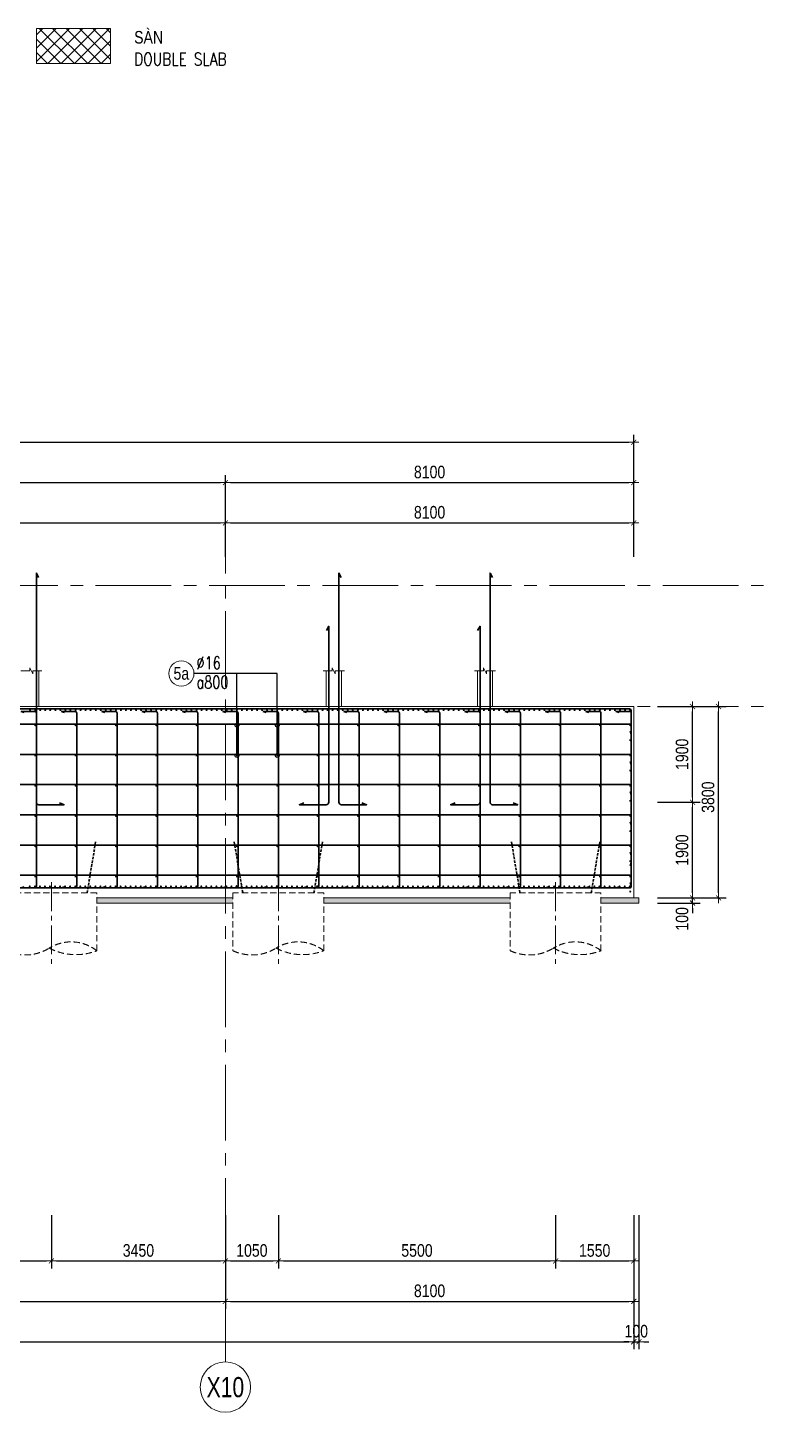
# Model space of a CAD drawing. Header units: millimetres. Extents: x -134772 to 596971, y -129535 to 35703.
# Drawn here: x 135500 to 150330, y -73806 to -46334 of the extents above; entities that cross this region are included whole.
import ezdxf
from ezdxf.enums import TextEntityAlignment as Align

# ---------------------------------------------------------------- set-up
doc = ezdxf.new("R2010")
doc.units = ezdxf.units.MM
doc.header["$MEASUREMENT"] = 0
for name, pattern in [('CENTER2', [28.575, 19.05, -3.175, 3.175, -3.175]), ('HIDDEN', [0.375, 0.25, -0.125]), ('POD_Grid$0$CENTER2', [1.125, 0.75, -0.125, 0.125, -0.125])]:
    doc.linetypes.add(name, pattern=pattern)
doc.layers.get('Defpoints').update_dxf_attribs({"color": 252})
for name, color, linetype, lineweight in [('KC-TRUC', 5, 'CENTER2', 18), ('NDC_S_CONTINUOUS', 3, 'Continuous', 20), ('NDC_S_DIM', 1, 'Continuous', 9), ('NDC_S_ENG TITLE', 3, 'Continuous', 20), ('NDC_S_HATCH MATERIAL', 8, 'Continuous', 13), ('NDC_S_LEADER', 1, 'Continuous', 9), ('NDC_S_REBAR', 4, 'Continuous', 35), ('NDC_S_SLAB', 2, 'Continuous', 18), ('NDC_S_VN TEXT', 7, 'Continuous', 9), ('POD_Grid$0$NDC_S_AXIS', 5, 'POD_Grid$0$CENTER2', 13), ('POD_Grid$0$NDC_S_SYMBOL', 1, 'Continuous', 15), ('POD_Grid$0$NDC_S_TEXT SYMBOL', 7, 'Continuous', 20)]:
    doc.layers.add(name, color=color, linetype=linetype, lineweight=lineweight)
doc.styles.add('ARIAL', font='arial.ttf', dxfattribs={"width": 0.8})
doc.styles.add('NDC_ARIAL', font='arial.ttf', dxfattribs={"width": 0.8})
doc.styles.add('NDC_ROMANS', font='romans.shx', dxfattribs={"width": 0.8})
doc.styles.add('POD_Grid$0$NDC_ANNO', font='', dxfattribs={"width": 0.8})
doc.styles.get('POD_Grid$0$NDC_ANNO').set_extended_font_data('Dotum')
doc.dimstyles.new('NDC_1-100', dxfattribs={"dimscale": 100, "dimtxt": 2.5, "dimasz": 1, "dimexe": 1.5, "dimexo": 0, "dimgap": 0.8, "dimtad": 1, "dimdec": 0, "dimdsep": 46, "dimtxsty": 'NDC_ARIAL', "dimblk": 'DIMMARK', "dimcen": 49999.938995, "dimdle": 1.5, "dimclrd": 1, "dimclre": 1, "dimclrt": 3, "dimadec": 0, "dimazin": 0, "dimtfac": 1, "dimtdec": 0, "dimtix": 1, "dimtmove": 2, "dimatfit": 3, "dimfxl": 1, "dimarcsym": 0})
doc.dimstyles.new('NDC_1-50', dxfattribs={"dimscale": 50, "dimtxt": 2.5, "dimasz": 1, "dimexe": 1.5, "dimexo": 0, "dimgap": 0.8, "dimtad": 1, "dimdec": 0, "dimdsep": 46, "dimtxsty": 'NDC_ARIAL', "dimblk": 'DIMMARK', "dimcen": 49999.938995, "dimdle": 1.5, "dimclrd": 1, "dimclre": 1, "dimclrt": 3, "dimadec": 0, "dimazin": 0, "dimtfac": 1, "dimtdec": 0, "dimtix": 1, "dimtmove": 2, "dimatfit": 3, "dimfxl": 1, "dimarcsym": 0})

# ---------------------------------------------------------------- blocks, each defined once
blk = doc.blocks.new('kata_block_THEP')
at = {"layer": 'NDC_S_REBAR', "color": 0}
for p, q in [((-0.5, 0), (0.5, 0)), ((-0.4, 0.4), (0.4, -0.4)), ((0.4, 0.4), (-0.4, -0.4)), ((0, 0.5), (0, -0.5))]:
    blk.add_line(p, q, dxfattribs=at)
at = {"layer": 'NDC_S_REBAR', "color": 0, "const_width": 0.0833}
blk.add_lwpolyline([(-0.5, 0, 1), (0.5, 0, 1), (-0.5, 0, 1)], format="xyb", dxfattribs=at)
blk = doc.blocks.new('*U752')
at = {"layer": 'NDC_S_REBAR', "xscale": 25, "yscale": 25, "zscale": 25}
blk.add_blockref('kata_block_THEP', (0, 0), dxfattribs=at)
blk = doc.blocks.new('*U753')
at = {"layer": 'NDC_S_CONTINUOUS', "color": 0, "linetype": 'ByBlock', "lineweight": -2, "transparency": 16777216}
for p in [(0, 0), (100, 0), (200, 0), (300, 0), (400, 0), (500, 0), (600, 0), (700, 0), (800, 0), (900, 0), (1000, 0), (1100, 0), (1200, 0), (1300, 0), (1400, 0), (1500, 0), (1600, 0), (1700, 0), (1800, 0), (1900, 0), (2000, 0), (2100, 0), (2200, 0), (2300, 0), (2400, 0), (2500, 0), (2600, 0), (2700, 0), (2800, 0), (2900, 0), (3000, 0), (3100, 0), (3200, 0), (3300, 0), (3400, 0), (3500, 0), (3600, 0), (3700, 0), (3800, 0), (3900, 0), (4000, 0), (4100, 0), (4200, 0), (4300, 0), (4400, 0), (4500, 0), (4600, 0), (4700, 0), (4800, 0), (4900, 0), (5000, 0), (5100, 0), (5200, 0), (5300, 0), (5400, 0), (5500, 0), (5600, 0), (5700, 0), (5800, 0), (5900, 0), (6000, 0), (6100, 0), (6200, 0), (6300, 0), (6400, 0), (6500, 0), (6600, 0), (6700, 0), (6800, 0), (6900, 0), (7000, 0), (7100, 0), (7200, 0), (7300, 0), (7400, 0), (7500, 0), (7600, 0), (7700, 0), (7800, 0), (7900, 0), (8000, 0), (8100, 0), (8200, 0), (8300, 0), (8400, 0), (8500, 0), (8600, 0), (8700, 0), (8800, 0), (8900, 0), (9000, 0), (9100, 0), (9200, 0), (9300, 0), (9400, 0), (9500, 0), (9600, 0), (9700, 0), (9800, 0), (9900, 0), (10000, 0), (10100, 0), (10200, 0), (10300, 0), (10400, 0), (10500, 0), (10600, 0), (10700, 0), (10800, 0), (10900, 0), (11000, 0), (11100, 0), (11200, 0), (11300, 0), (11400, 0), (11500, 0), (11600, 0), (11700, 0), (11800, 0), (11900, 0)]:
    blk.add_blockref('*U752', p, dxfattribs=at)
blk = doc.blocks.new('*U761')
at = {"layer": 'NDC_S_REBAR', "xscale": 25, "yscale": 25, "zscale": 25}
blk.add_blockref('kata_block_THEP', (0, 0), dxfattribs=at)
blk = doc.blocks.new('*U762')
at = {"layer": 'NDC_S_CONTINUOUS', "color": 0, "linetype": 'ByBlock', "lineweight": -2, "transparency": 16777216}
for p in [(0, 0), (100, 0), (200, 0), (300, 0), (400, 0), (500, 0), (600, 0), (700, 0), (800, 0), (900, 0), (1000, 0), (1100, 0), (1200, 0), (1300, 0), (1400, 0), (1500, 0), (1600, 0), (1700, 0), (1800, 0), (1900, 0), (2000, 0), (2100, 0), (2200, 0), (2300, 0), (2400, 0), (2500, 0), (2600, 0), (2700, 0), (2800, 0), (2900, 0), (3000, 0), (3100, 0), (3200, 0), (3300, 0), (3400, 0), (3500, 0), (3600, 0), (3700, 0), (3800, 0), (3900, 0), (4000, 0), (4100, 0), (4200, 0), (4300, 0), (4400, 0), (4500, 0), (4600, 0), (4700, 0), (4800, 0), (4900, 0), (5000, 0), (5100, 0), (5200, 0), (5300, 0), (5400, 0), (5500, 0), (5600, 0), (5700, 0), (5800, 0), (5900, 0), (6000, 0), (6100, 0), (6200, 0), (6300, 0), (6400, 0), (6500, 0), (6600, 0), (6700, 0), (6800, 0), (6900, 0), (7000, 0), (7100, 0), (7200, 0), (7300, 0), (7400, 0), (7500, 0), (7600, 0), (7700, 0), (7800, 0), (7900, 0), (8000, 0), (8100, 0), (8200, 0), (8300, 0), (8400, 0), (8500, 0), (8600, 0), (8700, 0), (8800, 0), (8900, 0), (9000, 0), (9100, 0), (9200, 0), (9300, 0), (9400, 0), (9500, 0), (9600, 0), (9700, 0), (9800, 0), (9900, 0), (10000, 0), (10100, 0), (10200, 0), (10300, 0), (10400, 0), (10500, 0), (10600, 0), (10700, 0), (10800, 0), (10900, 0), (11000, 0), (11100, 0), (11200, 0), (11300, 0), (11400, 0), (11500, 0), (11600, 0), (11700, 0), (11800, 0), (11900, 0)]:
    blk.add_blockref('*U761', p, dxfattribs=at)
blk = doc.blocks.new('*U770')
at = {"layer": 'NDC_S_REBAR', "xscale": -25, "yscale": 25, "zscale": 25, "rotation": 270}
blk.add_blockref('kata_block_THEP', (0, 0), dxfattribs=at)
blk = doc.blocks.new('*U771')
at = {"layer": 'NDC_S_DIM', "color": 0, "linetype": 'ByBlock', "lineweight": -2, "transparency": 16777216}
for p in [(0, 3300), (0, 3000), (0, 2700), (0, 2400), (0, 2100), (0, 1800), (0, 1500), (0, 1200), (0, 900), (0, 600), (0, 300), (0, 0)]:
    blk.add_blockref('*U770', p, dxfattribs=at)
blk = doc.blocks.new('*U773')
at = {"layer": 'NDC_S_REBAR', "xscale": -25, "yscale": 25, "zscale": 25, "rotation": 270}
blk.add_blockref('kata_block_THEP', (0, 0), dxfattribs=at)
blk = doc.blocks.new('*U758')
at = {"layer": 'NDC_S_DIM', "color": 0, "linetype": 'ByBlock', "lineweight": -2, "transparency": 16777216}
for p in [(0, 3000), (0, 2400), (0, 1800), (0, 1200), (0, 600), (0, 0)]:
    blk.add_blockref('*U773', p, dxfattribs=at)
blk = doc.blocks.new('*U759')
at = {"layer": 'NDC_S_REBAR', "xscale": -25, "yscale": 25, "zscale": 25, "rotation": 270}
blk.add_blockref('kata_block_THEP', (0, 0), dxfattribs=at)
blk = doc.blocks.new('*U760')
at = {"layer": 'NDC_S_DIM', "color": 0, "linetype": 'ByBlock', "lineweight": -2, "transparency": 16777216}
for p in [(0, 3000), (0, 2400), (0, 1800), (0, 1200), (0, 600), (0, 0)]:
    blk.add_blockref('*U759', p, dxfattribs=at)
blk = doc.blocks.new('*U772')
at = {"layer": 'NDC_S_REBAR', "xscale": -25, "yscale": 25, "zscale": 25, "rotation": 270}
blk.add_blockref('kata_block_THEP', (0, 0), dxfattribs=at)
blk = doc.blocks.new('*U763')
at = {"layer": 'NDC_S_DIM', "color": 0, "linetype": 'ByBlock', "lineweight": -2, "transparency": 16777216}
for p in [(0, 3000), (0, 2400), (0, 1800), (0, 1200), (0, 600), (0, 0)]:
    blk.add_blockref('*U772', p, dxfattribs=at)
blk = doc.blocks.new('*U765')
at = {"layer": 'NDC_S_REBAR', "xscale": -25, "yscale": 25, "zscale": 25, "rotation": 270}
blk.add_blockref('kata_block_THEP', (0, 0), dxfattribs=at)
blk = doc.blocks.new('*U764')
at = {"layer": 'NDC_S_DIM', "color": 0, "linetype": 'ByBlock', "lineweight": -2, "transparency": 16777216}
for p in [(0, 3000), (0, 2400), (0, 1800), (0, 1200), (0, 600), (0, 0)]:
    blk.add_blockref('*U765', p, dxfattribs=at)
blk = doc.blocks.new('*U767')
at = {"layer": 'NDC_S_REBAR', "xscale": -25, "yscale": 25, "zscale": 25, "rotation": 270}
blk.add_blockref('kata_block_THEP', (0, 0), dxfattribs=at)
blk = doc.blocks.new('*U766')
at = {"layer": 'NDC_S_DIM', "color": 0, "linetype": 'ByBlock', "lineweight": -2, "transparency": 16777216}
for p in [(0, 3000), (0, 2400), (0, 1800), (0, 1200), (0, 600), (0, 0)]:
    blk.add_blockref('*U767', p, dxfattribs=at)
blk = doc.blocks.new('*U769')
at = {"layer": 'NDC_S_REBAR', "xscale": -25, "yscale": 25, "zscale": 25, "rotation": 270}
blk.add_blockref('kata_block_THEP', (0, 0), dxfattribs=at)
blk = doc.blocks.new('*U768')
at = {"layer": 'NDC_S_DIM', "color": 0, "linetype": 'ByBlock', "lineweight": -2, "transparency": 16777216}
for p in [(0, 3000), (0, 2400), (0, 1800), (0, 1200), (0, 600), (0, 0)]:
    blk.add_blockref('*U769', p, dxfattribs=at)
blk = doc.blocks.new('*U755')
at = {"layer": 'NDC_S_REBAR', "xscale": -25, "yscale": 25, "zscale": 25, "rotation": 270}
blk.add_blockref('kata_block_THEP', (0, 0), dxfattribs=at)
blk = doc.blocks.new('*U754')
at = {"layer": 'NDC_S_DIM', "color": 0, "linetype": 'ByBlock', "lineweight": -2, "transparency": 16777216}
for p in [(0, 3000), (0, 2400), (0, 1800), (0, 1200), (0, 600), (0, 0)]:
    blk.add_blockref('*U755', p, dxfattribs=at)
blk = doc.blocks.new('*U757')
at = {"layer": 'NDC_S_REBAR', "xscale": -25, "yscale": 25, "zscale": 25, "rotation": 270}
blk.add_blockref('kata_block_THEP', (0, 0), dxfattribs=at)
blk = doc.blocks.new('*U756')
at = {"layer": 'NDC_S_DIM', "color": 0, "linetype": 'ByBlock', "lineweight": -2, "transparency": 16777216}
for p in [(0, 3000), (0, 2400), (0, 1800), (0, 1200), (0, 600), (0, 0)]:
    blk.add_blockref('*U757', p, dxfattribs=at)
blk = doc.blocks.new('*U776')
at = {"layer": 'NDC_S_REBAR', "xscale": -25, "yscale": 25, "zscale": 25, "rotation": 270}
blk.add_blockref('kata_block_THEP', (0, 0), dxfattribs=at)
blk = doc.blocks.new('*U777')
at = {"layer": 'NDC_S_DIM', "color": 0, "linetype": 'ByBlock', "lineweight": -2, "transparency": 16777216}
for p in [(0, 3000), (0, 2400), (0, 1800), (0, 1200), (0, 600), (0, 0)]:
    blk.add_blockref('*U776', p, dxfattribs=at)
blk = doc.blocks.new('*U774')
at = {"layer": 'NDC_S_DIM', "xscale": -1}
blk.add_blockref('*U777', (0, -1500), dxfattribs=at)
blk = doc.blocks.new('*U775')
at = {"layer": 'NDC_S_DIM', "color": 0, "linetype": 'ByBlock', "lineweight": -2, "transparency": 16777216}
for p in [(-29600, 0), (-28800, 0), (-28000, 0), (-27200, 0), (-26400, 0), (-25600, 0), (-24800, 0), (-24000, 0), (-23200, 0), (-22400, 0), (-21600, 0), (-20800, 0), (-20000, 0), (-19200, 0), (-18400, 0), (-17600, 0), (-16800, 0), (-16000, 0), (-15200, 0), (-14400, 0), (-13600, 0), (-12800, 0), (-12000, 0), (-11200, 0), (-10400, 0), (-9600, 0), (-8800, 0), (-8000, 0), (-7200, 0), (-6400, 0), (-5600, 0), (-4800, 0), (-4000, 0), (-3200, 0), (-2400, 0), (-1600, 0), (-800, 0), (0, 0)]:
    blk.add_blockref('*U774', p, dxfattribs=at)
blk = doc.blocks.new('DIMMARK')
at = {"layer": 'NDC_S_DIM', "color": 1}
blk.add_line((-1.5, 0), (1, 0), dxfattribs=at)
at = {"layer": 'NDC_S_DIM', "color": 2, "const_width": 0.15}
blk.add_lwpolyline([(-0.5, -0.5), (0.5, 0.5)], dxfattribs=at)
blk = doc.blocks.new('*D786')
at = {"layer": 'Defpoints', "color": 0, "transparency": 16777216}
for p in [(147994, -63601), (147994, -63701), (148688, -63601)]:
    blk.add_point(p, dxfattribs=at)
at = {"layer": 'NDC_S_DIM', "color": 1, "lineweight": -2, "transparency": 16777216}
for p, q in [((148688, -63501), (148688, -63401)), ((147994, -63601), (148838, -63601)), ((147994, -63701), (148838, -63701)), ((148688, -63701), (148688, -63601)), ((148688, -63801), (148688, -63901))]:
    blk.add_line(p, q, dxfattribs=at)
at = {"layer": 'NDC_S_DIM', "color": 1, "lineweight": -2, "transparency": 16777216, "xscale": 100, "yscale": 100, "zscale": 100}
for p, rotation in [((148688, -63601), 270), ((148688, -63701), 90)]:
    blk.add_blockref('DIMMARK', p, dxfattribs=dict(at, rotation=rotation))
at = {"layer": 'NDC_S_DIM', "color": 3, "transparency": 16777216, "insert": (148481, -64016), "char_height": 250, "attachment_point": 5, "rotation": 90, "style": 'NDC_ARIAL'}
blk.add_mtext('100', dxfattribs=at)
blk = doc.blocks.new('*D787')
at = {"layer": 'Defpoints', "color": 0, "transparency": 16777216}
for p in [(147994, -61701), (148688, -61701), (147994, -63601)]:
    blk.add_point(p, dxfattribs=at)
at = {"layer": 'NDC_S_DIM', "color": 1, "lineweight": -2, "transparency": 16777216}
for p, q in [((147994, -61701), (148838, -61701)), ((148688, -63501), (148688, -61801)), ((147994, -63601), (148838, -63601))]:
    blk.add_line(p, q, dxfattribs=at)
at = {"layer": 'NDC_S_DIM', "color": 1, "lineweight": -2, "transparency": 16777216, "xscale": 100, "yscale": 100, "zscale": 100}
for p, rotation in [((148688, -61701), 90), ((148688, -63601), 270)]:
    blk.add_blockref('DIMMARK', p, dxfattribs=dict(at, rotation=rotation))
at = {"layer": 'NDC_S_DIM', "color": 3, "transparency": 16777216, "insert": (148481, -62651), "char_height": 250, "attachment_point": 5, "rotation": 90, "style": 'NDC_ARIAL'}
blk.add_mtext('1900', dxfattribs=at)
blk = doc.blocks.new('*D788')
at = {"layer": 'Defpoints', "color": 0, "transparency": 16777216}
for p in [(147994, -59801), (148688, -59801), (147994, -61701)]:
    blk.add_point(p, dxfattribs=at)
at = {"layer": 'NDC_S_DIM', "color": 1, "lineweight": -2, "transparency": 16777216}
for p, q in [((147994, -59801), (148838, -59801)), ((148688, -61601), (148688, -59901)), ((147994, -61701), (148838, -61701))]:
    blk.add_line(p, q, dxfattribs=at)
at = {"layer": 'NDC_S_DIM', "color": 1, "lineweight": -2, "transparency": 16777216, "xscale": 100, "yscale": 100, "zscale": 100}
for p, rotation in [((148688, -59801), 90), ((148688, -61701), 270)]:
    blk.add_blockref('DIMMARK', p, dxfattribs=dict(at, rotation=rotation))
at = {"layer": 'NDC_S_DIM', "color": 3, "transparency": 16777216, "insert": (148481, -60751), "char_height": 250, "attachment_point": 5, "rotation": 90, "style": 'NDC_ARIAL'}
blk.add_mtext('1900', dxfattribs=at)
blk = doc.blocks.new('*D789')
at = {"layer": 'Defpoints', "color": 0, "transparency": 16777216}
for p in [(147994, -59801), (149204, -59801), (147994, -63601)]:
    blk.add_point(p, dxfattribs=at)
at = {"layer": 'NDC_S_DIM', "color": 1, "lineweight": -2, "transparency": 16777216}
for p, q in [((147994, -59801), (149354, -59801)), ((149204, -63501), (149204, -59901)), ((147994, -63601), (149354, -63601))]:
    blk.add_line(p, q, dxfattribs=at)
at = {"layer": 'NDC_S_DIM', "color": 1, "lineweight": -2, "transparency": 16777216, "xscale": 100, "yscale": 100, "zscale": 100}
for p, rotation in [((149204, -59801), 90), ((149204, -63601), 270)]:
    blk.add_blockref('DIMMARK', p, dxfattribs=dict(at, rotation=rotation))
at = {"layer": 'NDC_S_DIM', "color": 3, "transparency": 16777216, "insert": (148996, -61601), "char_height": 250, "attachment_point": 5, "rotation": 90, "style": 'NDC_ARIAL'}
blk.add_mtext('3800', dxfattribs=at)
blk = doc.blocks.new('*U680')
at = {"layer": 'KC-TRUC', "ltscale": 30}
blk.add_line((0, 311), (0, -1385), dxfattribs=at)
at = {"layer": 'NDC_S_HATCH MATERIAL', "color": 2, "linetype": 'HIDDEN', "ltscale": 500}
blk.add_lwpolyline([(900, -1049), (900, 98), (-900, 98), (-900, -1049)], dxfattribs=at)
for centre, major_axis, start_param, end_param in [((390, -1697), (-583, 583), -1.452433, -0.227584), ((-521, -233), (-636, 636), 1.921341, 2.912184), ((484, 22), (812, 812), 3.446929, 4.297833)]:
    blk.add_ellipse(centre, major_axis=major_axis, ratio=1, start_param=start_param, end_param=end_param, dxfattribs=at)
at = {"layer": 'NDC_S_REBAR', "linetype": 'HIDDEN', "ltscale": 200}
for p, q in [((-876, 1115), (-707, 100)), ((707, 100), (876, 1115))]:
    blk.add_line(p, q, dxfattribs=at)
blk = doc.blocks.new('*U681')
at = {"layer": 'KC-TRUC', "ltscale": 30}
blk.add_line((0, 311), (0, -1385), dxfattribs=at)
at = {"layer": 'NDC_S_HATCH MATERIAL', "color": 2, "linetype": 'HIDDEN', "ltscale": 500}
blk.add_lwpolyline([(900, -1049), (900, 98), (-900, 98), (-900, -1049)], dxfattribs=at)
for centre, major_axis, start_param, end_param in [((390, -1697), (-583, 583), -1.452433, -0.227584), ((-521, -233), (-636, 636), 1.921341, 2.912184), ((484, 22), (812, 812), 3.446929, 4.297833)]:
    blk.add_ellipse(centre, major_axis=major_axis, ratio=1, start_param=start_param, end_param=end_param, dxfattribs=at)
at = {"layer": 'NDC_S_REBAR', "linetype": 'HIDDEN', "ltscale": 200}
for p, q in [((-876, 1115), (-707, 100)), ((707, 100), (876, 1115))]:
    blk.add_line(p, q, dxfattribs=at)
blk = doc.blocks.new('*U682')
at = {"layer": 'KC-TRUC', "ltscale": 30}
blk.add_line((0, 311), (0, -1385), dxfattribs=at)
at = {"layer": 'NDC_S_HATCH MATERIAL', "color": 2, "linetype": 'HIDDEN', "ltscale": 500}
blk.add_lwpolyline([(900, -1049), (900, 98), (-900, 98), (-900, -1049)], dxfattribs=at)
for centre, major_axis, start_param, end_param in [((390, -1697), (-583, 583), -1.452433, -0.227584), ((-521, -233), (-636, 636), 1.921341, 2.912184), ((484, 22), (812, 812), 3.446929, 4.297833)]:
    blk.add_ellipse(centre, major_axis=major_axis, ratio=1, start_param=start_param, end_param=end_param, dxfattribs=at)
at = {"layer": 'NDC_S_REBAR', "linetype": 'HIDDEN', "ltscale": 200}
for p, q in [((-876, 1115), (-707, 100)), ((707, 100), (876, 1115))]:
    blk.add_line(p, q, dxfattribs=at)
blk = doc.blocks.new('*D803')
at = {"layer": 'Defpoints', "color": 0, "transparency": 16777216}
for p in [(131472, -69893), (135972, -69893), (135972, -70803)]:
    blk.add_point(p, dxfattribs=at)
at = {"layer": 'NDC_S_DIM', "color": 1, "lineweight": -2, "transparency": 16777216}
for p, q in [((131472, -69893), (131472, -70953)), ((135972, -69893), (135972, -70953)), ((131572, -70803), (135872, -70803))]:
    blk.add_line(p, q, dxfattribs=at)
at = {"layer": 'NDC_S_DIM', "color": 1, "lineweight": -2, "transparency": 16777216, "xscale": 100, "yscale": 100, "zscale": 100, "rotation": 180}
blk.add_blockref('DIMMARK', (131472, -70803), dxfattribs=at)
at = {"layer": 'NDC_S_DIM', "color": 1, "lineweight": -2, "transparency": 16777216, "xscale": 100, "yscale": 100, "zscale": 100}
blk.add_blockref('DIMMARK', (135972, -70803), dxfattribs=at)
at = {"layer": 'NDC_S_DIM', "color": 3, "transparency": 16777216, "insert": (133722, -70596), "char_height": 250, "attachment_point": 5, "style": 'NDC_ARIAL'}
blk.add_mtext('4500', dxfattribs=at)
blk = doc.blocks.new('*D804')
at = {"layer": 'Defpoints', "color": 0, "transparency": 16777216}
for p in [(139422, -69893), (140472, -69893), (140472, -70803)]:
    blk.add_point(p, dxfattribs=at)
at = {"layer": 'NDC_S_DIM', "color": 1, "lineweight": -2, "transparency": 16777216}
for p, q in [((139422, -69893), (139422, -70953)), ((140472, -69893), (140472, -70953)), ((139522, -70803), (140372, -70803))]:
    blk.add_line(p, q, dxfattribs=at)
at = {"layer": 'NDC_S_DIM', "color": 1, "lineweight": -2, "transparency": 16777216, "xscale": 100, "yscale": 100, "zscale": 100, "rotation": 180}
blk.add_blockref('DIMMARK', (139422, -70803), dxfattribs=at)
at = {"layer": 'NDC_S_DIM', "color": 1, "lineweight": -2, "transparency": 16777216, "xscale": 100, "yscale": 100, "zscale": 100}
blk.add_blockref('DIMMARK', (140472, -70803), dxfattribs=at)
at = {"layer": 'NDC_S_DIM', "color": 3, "transparency": 16777216, "insert": (139947, -70596), "char_height": 250, "attachment_point": 5, "style": 'NDC_ARIAL'}
blk.add_mtext('1050', dxfattribs=at)
blk = doc.blocks.new('*U51')
at = {"layer": 'POD_Grid$0$NDC_S_SYMBOL'}
blk.add_line((0, 5), (0, 9), dxfattribs=at)
blk.add_circle((0, 0), 5, dxfattribs=at)
at = {"layer": 'POD_Grid$0$NDC_S_TEXT SYMBOL', "color": 7, "style": 'POD_Grid$0$NDC_ANNO', "width": 0.8}
blk.add_attdef('GRID', text='', height=4, dxfattribs=at).set_placement((0, 0), align=Align.MIDDLE)
blk = doc.blocks.new('*D816')
at = {"layer": 'Defpoints', "color": 0, "transparency": 16777216}
for p in [(135972, -69893), (139422, -69893), (139422, -70803)]:
    blk.add_point(p, dxfattribs=at)
at = {"layer": 'NDC_S_DIM', "color": 1, "lineweight": -2, "transparency": 16777216}
for p, q in [((135972, -69893), (135972, -70953)), ((139422, -69893), (139422, -70953)), ((136072, -70803), (139322, -70803))]:
    blk.add_line(p, q, dxfattribs=at)
at = {"layer": 'NDC_S_DIM', "color": 1, "lineweight": -2, "transparency": 16777216, "xscale": 100, "yscale": 100, "zscale": 100, "rotation": 180}
blk.add_blockref('DIMMARK', (135972, -70803), dxfattribs=at)
at = {"layer": 'NDC_S_DIM', "color": 1, "lineweight": -2, "transparency": 16777216, "xscale": 100, "yscale": 100, "zscale": 100}
blk.add_blockref('DIMMARK', (139422, -70803), dxfattribs=at)
at = {"layer": 'NDC_S_DIM', "color": 3, "transparency": 16777216, "insert": (137697, -70596), "char_height": 250, "attachment_point": 5, "style": 'NDC_ARIAL'}
blk.add_mtext('3450', dxfattribs=at)
blk = doc.blocks.new('*D817')
at = {"layer": 'Defpoints', "color": 0, "transparency": 16777216}
for p in [(140472, -69893), (145972, -69893), (145972, -70803)]:
    blk.add_point(p, dxfattribs=at)
at = {"layer": 'NDC_S_DIM', "color": 1, "lineweight": -2, "transparency": 16777216}
for p, q in [((140472, -69893), (140472, -70953)), ((145972, -69893), (145972, -70953)), ((140572, -70803), (145872, -70803))]:
    blk.add_line(p, q, dxfattribs=at)
at = {"layer": 'NDC_S_DIM', "color": 1, "lineweight": -2, "transparency": 16777216, "xscale": 100, "yscale": 100, "zscale": 100, "rotation": 180}
blk.add_blockref('DIMMARK', (140472, -70803), dxfattribs=at)
at = {"layer": 'NDC_S_DIM', "color": 1, "lineweight": -2, "transparency": 16777216, "xscale": 100, "yscale": 100, "zscale": 100}
blk.add_blockref('DIMMARK', (145972, -70803), dxfattribs=at)
at = {"layer": 'NDC_S_DIM', "color": 3, "transparency": 16777216, "insert": (143222, -70596), "char_height": 250, "attachment_point": 5, "style": 'NDC_ARIAL'}
blk.add_mtext('5500', dxfattribs=at)
blk = doc.blocks.new('*D822')
at = {"layer": 'Defpoints', "color": 0, "transparency": 16777216}
for p in [(139422, -56158), (130422, -56831), (139422, -56831)]:
    blk.add_point(p, dxfattribs=at)
at = {"layer": 'NDC_S_DIM', "color": 1, "lineweight": -2, "transparency": 16777216}
for p, q in [((130422, -56831), (130422, -56008)), ((139422, -56831), (139422, -56008)), ((130522, -56158), (139322, -56158))]:
    blk.add_line(p, q, dxfattribs=at)
at = {"layer": 'NDC_S_DIM', "color": 1, "lineweight": -2, "transparency": 16777216, "xscale": 100, "yscale": 100, "zscale": 100, "rotation": 180}
blk.add_blockref('DIMMARK', (130422, -56158), dxfattribs=at)
at = {"layer": 'NDC_S_DIM', "color": 1, "lineweight": -2, "transparency": 16777216, "xscale": 100, "yscale": 100, "zscale": 100}
blk.add_blockref('DIMMARK', (139422, -56158), dxfattribs=at)
at = {"layer": 'NDC_S_DIM', "color": 3, "transparency": 16777216, "insert": (134922, -55950), "char_height": 250, "attachment_point": 5, "style": 'NDC_ARIAL'}
blk.add_mtext('9000', dxfattribs=at)
blk = doc.blocks.new('*D823')
at = {"layer": 'Defpoints', "color": 0, "transparency": 16777216}
for p in [(147522, -56158), (139422, -56831), (147522, -56831)]:
    blk.add_point(p, dxfattribs=at)
at = {"layer": 'NDC_S_DIM', "color": 1, "lineweight": -2, "transparency": 16777216}
for p, q in [((139422, -56831), (139422, -56008)), ((147522, -56831), (147522, -56008)), ((139522, -56158), (147422, -56158))]:
    blk.add_line(p, q, dxfattribs=at)
at = {"layer": 'NDC_S_DIM', "color": 1, "lineweight": -2, "transparency": 16777216, "xscale": 100, "yscale": 100, "zscale": 100, "rotation": 180}
blk.add_blockref('DIMMARK', (139422, -56158), dxfattribs=at)
at = {"layer": 'NDC_S_DIM', "color": 1, "lineweight": -2, "transparency": 16777216, "xscale": 100, "yscale": 100, "zscale": 100}
blk.add_blockref('DIMMARK', (147522, -56158), dxfattribs=at)
at = {"layer": 'NDC_S_DIM', "color": 3, "transparency": 16777216, "insert": (143472, -55950), "char_height": 250, "attachment_point": 5, "style": 'NDC_ARIAL'}
blk.add_mtext('8100', dxfattribs=at)
blk = doc.blocks.new('*D829')
at = {"layer": 'Defpoints', "color": 0, "transparency": 16777216}
for p in [(139422, -55359), (130422, -56831), (139422, -56831)]:
    blk.add_point(p, dxfattribs=at)
at = {"layer": 'NDC_S_DIM', "color": 1, "lineweight": -2, "transparency": 16777216}
for p, q in [((130422, -56831), (130422, -55209)), ((139422, -56831), (139422, -55209)), ((130522, -55359), (139322, -55359))]:
    blk.add_line(p, q, dxfattribs=at)
at = {"layer": 'NDC_S_DIM', "color": 1, "lineweight": -2, "transparency": 16777216, "xscale": 100, "yscale": 100, "zscale": 100, "rotation": 180}
blk.add_blockref('DIMMARK', (130422, -55359), dxfattribs=at)
at = {"layer": 'NDC_S_DIM', "color": 1, "lineweight": -2, "transparency": 16777216, "xscale": 100, "yscale": 100, "zscale": 100}
blk.add_blockref('DIMMARK', (139422, -55359), dxfattribs=at)
at = {"layer": 'NDC_S_DIM', "color": 3, "transparency": 16777216, "insert": (134922, -55151), "char_height": 250, "attachment_point": 5, "style": 'NDC_ARIAL'}
blk.add_mtext('9000', dxfattribs=at)
blk = doc.blocks.new('*D830')
at = {"layer": 'Defpoints', "color": 0, "transparency": 16777216}
for p in [(147522, -55359), (139422, -56831), (147522, -56831)]:
    blk.add_point(p, dxfattribs=at)
at = {"layer": 'NDC_S_DIM', "color": 1, "lineweight": -2, "transparency": 16777216}
for p, q in [((139422, -56831), (139422, -55209)), ((147522, -56831), (147522, -55209)), ((139522, -55359), (147422, -55359))]:
    blk.add_line(p, q, dxfattribs=at)
at = {"layer": 'NDC_S_DIM', "color": 1, "lineweight": -2, "transparency": 16777216, "xscale": 100, "yscale": 100, "zscale": 100, "rotation": 180}
blk.add_blockref('DIMMARK', (139422, -55359), dxfattribs=at)
at = {"layer": 'NDC_S_DIM', "color": 1, "lineweight": -2, "transparency": 16777216, "xscale": 100, "yscale": 100, "zscale": 100}
blk.add_blockref('DIMMARK', (147522, -55359), dxfattribs=at)
at = {"layer": 'NDC_S_DIM', "color": 3, "transparency": 16777216, "insert": (143472, -55151), "char_height": 250, "attachment_point": 5, "style": 'NDC_ARIAL'}
blk.add_mtext('8100', dxfattribs=at)
blk = doc.blocks.new('*D831')
at = {"layer": 'Defpoints', "color": 0, "transparency": 16777216}
for p in [(147522, -54560), (86722, -56831), (147522, -56831)]:
    blk.add_point(p, dxfattribs=at)
at = {"layer": 'NDC_S_DIM', "color": 1, "lineweight": -2, "transparency": 16777216}
for p, q in [((86722, -56831), (86722, -54410)), ((86822, -54560), (147422, -54560)), ((147522, -56831), (147522, -54410))]:
    blk.add_line(p, q, dxfattribs=at)
at = {"layer": 'NDC_S_DIM', "color": 1, "lineweight": -2, "transparency": 16777216, "xscale": 100, "yscale": 100, "zscale": 100, "rotation": 180}
blk.add_blockref('DIMMARK', (86722, -54560), dxfattribs=at)
at = {"layer": 'NDC_S_DIM', "color": 1, "lineweight": -2, "transparency": 16777216, "xscale": 100, "yscale": 100, "zscale": 100}
blk.add_blockref('DIMMARK', (147522, -54560), dxfattribs=at)
at = {"layer": 'NDC_S_DIM', "color": 3, "transparency": 16777216, "insert": (117122, -54352), "char_height": 250, "attachment_point": 5, "style": 'NDC_ARIAL'}
blk.add_mtext('60800', dxfattribs=at)
blk = doc.blocks.new('*D832')
at = {"layer": 'Defpoints', "color": 0, "transparency": 16777216}
for p in [(147522, -69893), (147622, -69893), (147622, -72406)]:
    blk.add_point(p, dxfattribs=at)
at = {"layer": 'NDC_S_DIM', "color": 1, "lineweight": -2, "transparency": 16777216}
for p, q in [((147522, -69893), (147522, -72556)), ((147622, -69893), (147622, -72556)), ((147422, -72406), (147322, -72406)), ((147522, -72406), (147622, -72406)), ((147722, -72406), (147822, -72406))]:
    blk.add_line(p, q, dxfattribs=at)
at = {"layer": 'NDC_S_DIM', "color": 1, "lineweight": -2, "transparency": 16777216, "xscale": 100, "yscale": 100, "zscale": 100}
blk.add_blockref('DIMMARK', (147522, -72406), dxfattribs=at)
at = {"layer": 'NDC_S_DIM', "color": 1, "lineweight": -2, "transparency": 16777216, "xscale": 100, "yscale": 100, "zscale": 100, "rotation": 180}
blk.add_blockref('DIMMARK', (147622, -72406), dxfattribs=at)
at = {"layer": 'NDC_S_DIM', "color": 3, "transparency": 16777216, "insert": (147572, -72198), "char_height": 250, "attachment_point": 5, "style": 'NDC_ARIAL'}
blk.add_mtext('100', dxfattribs=at)
blk = doc.blocks.new('*D834')
at = {"layer": 'Defpoints', "color": 0, "transparency": 16777216}
for p in [(86922, -69893), (147522, -69893), (147522, -72406)]:
    blk.add_point(p, dxfattribs=at)
at = {"layer": 'NDC_S_DIM', "color": 1, "lineweight": -2, "transparency": 16777216}
for p, q in [((86922, -69893), (86922, -72556)), ((147522, -69893), (147522, -72556)), ((87022, -72406), (147422, -72406))]:
    blk.add_line(p, q, dxfattribs=at)
at = {"layer": 'NDC_S_DIM', "color": 1, "lineweight": -2, "transparency": 16777216, "xscale": 100, "yscale": 100, "zscale": 100, "rotation": 180}
blk.add_blockref('DIMMARK', (86922, -72406), dxfattribs=at)
at = {"layer": 'NDC_S_DIM', "color": 1, "lineweight": -2, "transparency": 16777216, "xscale": 100, "yscale": 100, "zscale": 100}
blk.add_blockref('DIMMARK', (147522, -72406), dxfattribs=at)
at = {"layer": 'NDC_S_DIM', "color": 3, "transparency": 16777216, "insert": (117222, -72198), "char_height": 250, "attachment_point": 5, "style": 'NDC_ARIAL'}
blk.add_mtext('60600', dxfattribs=at)
blk = doc.blocks.new('*D839')
at = {"layer": 'Defpoints', "color": 0, "transparency": 16777216}
for p in [(130422, -69893), (139422, -69893), (139422, -71605)]:
    blk.add_point(p, dxfattribs=at)
at = {"layer": 'NDC_S_DIM', "color": 1, "lineweight": -2, "transparency": 16777216}
for p, q in [((130422, -69893), (130422, -71755)), ((139422, -69893), (139422, -71755)), ((130522, -71605), (139322, -71605))]:
    blk.add_line(p, q, dxfattribs=at)
at = {"layer": 'NDC_S_DIM', "color": 1, "lineweight": -2, "transparency": 16777216, "xscale": 100, "yscale": 100, "zscale": 100, "rotation": 180}
blk.add_blockref('DIMMARK', (130422, -71605), dxfattribs=at)
at = {"layer": 'NDC_S_DIM', "color": 1, "lineweight": -2, "transparency": 16777216, "xscale": 100, "yscale": 100, "zscale": 100}
blk.add_blockref('DIMMARK', (139422, -71605), dxfattribs=at)
at = {"layer": 'NDC_S_DIM', "color": 3, "transparency": 16777216, "insert": (134922, -71397), "char_height": 250, "attachment_point": 5, "style": 'NDC_ARIAL'}
blk.add_mtext('9000', dxfattribs=at)
blk = doc.blocks.new('*D840')
at = {"layer": 'Defpoints', "color": 0, "transparency": 16777216}
for p in [(139422, -69893), (147522, -69893), (147522, -71605)]:
    blk.add_point(p, dxfattribs=at)
at = {"layer": 'NDC_S_DIM', "color": 1, "lineweight": -2, "transparency": 16777216}
for p, q in [((139422, -69893), (139422, -71755)), ((147522, -69893), (147522, -71755)), ((139522, -71605), (147422, -71605))]:
    blk.add_line(p, q, dxfattribs=at)
at = {"layer": 'NDC_S_DIM', "color": 1, "lineweight": -2, "transparency": 16777216, "xscale": 100, "yscale": 100, "zscale": 100, "rotation": 180}
blk.add_blockref('DIMMARK', (139422, -71605), dxfattribs=at)
at = {"layer": 'NDC_S_DIM', "color": 1, "lineweight": -2, "transparency": 16777216, "xscale": 100, "yscale": 100, "zscale": 100}
blk.add_blockref('DIMMARK', (147522, -71605), dxfattribs=at)
at = {"layer": 'NDC_S_DIM', "color": 3, "transparency": 16777216, "insert": (143472, -71397), "char_height": 250, "attachment_point": 5, "style": 'NDC_ARIAL'}
blk.add_mtext('8100', dxfattribs=at)
blk = doc.blocks.new('*D811')
at = {"layer": 'Defpoints', "color": 0, "transparency": 16777216}
for p in [(145972, -69893), (147522, -69893), (147522, -70803)]:
    blk.add_point(p, dxfattribs=at)
at = {"layer": 'NDC_S_DIM', "color": 1, "lineweight": -2, "transparency": 16777216}
for p, q in [((145972, -69893), (145972, -70953)), ((147522, -69893), (147522, -70953)), ((146072, -70803), (147422, -70803))]:
    blk.add_line(p, q, dxfattribs=at)
at = {"layer": 'NDC_S_DIM', "color": 1, "lineweight": -2, "transparency": 16777216, "xscale": 100, "yscale": 100, "zscale": 100, "rotation": 180}
blk.add_blockref('DIMMARK', (145972, -70803), dxfattribs=at)
at = {"layer": 'NDC_S_DIM', "color": 1, "lineweight": -2, "transparency": 16777216, "xscale": 100, "yscale": 100, "zscale": 100}
blk.add_blockref('DIMMARK', (147522, -70803), dxfattribs=at)
at = {"layer": 'NDC_S_DIM', "color": 3, "transparency": 16777216, "insert": (146747, -70596), "char_height": 250, "attachment_point": 5, "style": 'NDC_ARIAL'}
blk.add_mtext('1550', dxfattribs=at)
blk = doc.blocks.new('*U11')
blk.add_circle((-2.5, 0), 2.5)
at = {"layer": 'NDC_S_VN TEXT', "color": 3, "style": 'NDC_ROMANS', "width": 0.75}
for tag, p in [('DK1', (0.5, 0.85)), ('KC1', (0.5, -2.97))]:
    blk.add_attdef(tag, p, '', height=2.5, dxfattribs=at)
at = {"layer": 'NDC_S_VN TEXT', "color": 7, "style": 'ARIAL', "width": 0.8}
blk.add_attdef('SH2', text='', height=2.5, dxfattribs=at).set_placement((-2.5, 0), align=Align.MIDDLE)
blk = doc.blocks.new('*U1394')
at = {"layer": 'NDC_S_REBAR', "ltscale": 0.005}
blk.add_lwpolyline([(-90, -1730), (-150, -1750), (118, -1750, 0.414214), (150, -1718), (150, 1718, 0.414214), (118, 1750), (-150, 1750), (-90, 1730)], format="xyb", dxfattribs=at)
blk = doc.blocks.new('*U1395')
at = {"layer": 'NDC_S_DIM', "color": 0, "linetype": 'ByBlock', "lineweight": -2, "transparency": 16777216}
for p in [(-35200, 0), (-34400, 0), (-33600, 0), (-32800, 0), (-32000, 0), (-31200, 0), (-30400, 0), (-29600, 0), (-28800, 0), (-28000, 0), (-27200, 0), (-26400, 0), (-25600, 0), (-24800, 0), (-24000, 0), (-23200, 0), (-22400, 0), (-21600, 0), (-20800, 0), (-20000, 0), (-19200, 0), (-18400, 0), (-17600, 0), (-16800, 0), (-16000, 0), (-15200, 0), (-14400, 0), (-13600, 0), (-12800, 0), (-12000, 0), (-11200, 0), (-10400, 0), (-9600, 0), (-8800, 0), (-8000, 0), (-7200, 0), (-6400, 0), (-5600, 0), (-4800, 0), (-4000, 0), (-3200, 0), (-2400, 0), (-1600, 0), (-800, 0), (0, 0)]:
    blk.add_blockref('*U1394', p, dxfattribs=at)

msp = doc.modelspace()

# ---------------------------------------------------------------- hatches: boundary and pattern name
at = {"layer": 'NDC_S_HATCH MATERIAL', "linetype": 'HIDDEN'}
h = msp.add_hatch(dxfattribs=at)
h.set_pattern_fill('ANSI37', color=256, scale=1500)
h.set_pattern_definition([(45, (0, -4752.72), (-132.58252, 132.58252), []), (135, (0, -4752.72), (-132.58252, -132.58252), [])])
h.paths.add_polyline_path([(135675.3, -46348.8), (137142.6, -46348.8), (137142.6, -47044.4), (135675.3, -47044.4)])
at = {"layer": 'NDC_S_HATCH MATERIAL'}
h = msp.add_hatch(dxfattribs=at)
h.set_pattern_fill('AR-CONC', color=256, scale=8)
h.set_pattern_definition([(50, (104222.185, -36980.83), (57.380815, -5.02017), [6, -66]), (355, (104222.185, -36980.83), (-11.10011, 60.17537), [4.8, -52.8]), (100.45144, (104226.967, -36981.25), (46.28071, 55.1552), [5.099215, -56.09137]), (46.1842, (104222.185, -36964.83), (85.37931, -13.24154), [9, -99]), (96.63564, (104229.3, -36965.93), (74.77296, 77.92949), [7.64883, -84.1371]), (351.18416, (104222.185, -36964.83), (74.77296, 77.92949), [7.2, -79.2]), (21, (104230.185, -36968.83), (47.752564, -32.20951), [6, -66]), (326, (104230.185, -36968.83), (19.465227, 58.012004), [4.8, -52.8]), (71.45144, (104234.164, -36971.513), (67.21779, 25.80249), [5.099215, -56.09137]), (37.5, (104222.185, -36980.83), (0.9727884, 26.631508), [0, -52.16, 0, -53.6, 0, -53]), (7.5, (104222.185, -36980.83), (21.045563, 31.552937), [0, -30.56, 0, -50.96, 0, -20.2]), (327.5, (104204.345, -36980.83), (42.705795, -1.80439), [0, -20, 0, -62.4, 0, -82.8]), (317.5, (104196.345, -36980.83), (46.654894, 8.008399), [0, -26, 0, -41.44, 0, -58.8])])
h.paths.add_polyline_path([(112572.1, -63701.3), (112572.1, -63601.3), (110221.3, -63601.3), (110221.3, -63701.3)])
h.paths.add_polyline_path([(117072.1, -63701.3), (117072.1, -63601.3), (114372.1, -63601.3), (114372.1, -63701.3)])
h.paths.add_polyline_path([(121572.1, -63701.2), (121572.1, -63601.2), (118872.1, -63601.3), (118872.1, -63701.3)])
h.paths.add_polyline_path([(126072.1, -63701.2), (126072.1, -63601.2), (123372.1, -63601.2), (123372.1, -63701.2)])
h.paths.add_polyline_path([(130572.1, -63701.2), (130572.1, -63601.2), (127872.1, -63601.2), (127872.1, -63701.2)])
h.paths.add_polyline_path([(135072.1, -63701.1), (135072.1, -63601.1), (132372.1, -63601.1), (132372.1, -63701.1)])
h.paths.add_polyline_path([(139572.1, -63701.1), (139572.1, -63601.1), (136872.1, -63601.1), (136872.1, -63701.1)])
h.paths.add_polyline_path([(146872.1, -63601), (146872.1, -63701), (147622.1, -63701), (147622.1, -63601)])
h.paths.add_polyline_path([(145072.1, -63701), (145072.1, -63601), (141372.1, -63601.1), (141372.1, -63701.1)])

# ---------------------------------------------------------------- linework, layer by layer
at = {"layer": 'NDC_S_CONTINUOUS'}
for p, q in [((135722.1, -59801), (135722.1, -59096.4)), ((141422.1, -59801), (141422.1, -59096.4)), ((141722.1, -59801), (141722.1, -59096.4)), ((144422.1, -59801), (144422.1, -59096.4)), ((144722.1, -59801), (144722.1, -59096.4)), ((135722.1, -59801), (141422.1, -59801)), ((141722.1, -59801), (144422.1, -59801)), ((144722.1, -59801), (147522.1, -59801)), ((147522.1, -59801), (147522.1, -63601)), ((136872, -63601), (139572.1, -63601)), ((141372, -63601), (145072.1, -63601)), ((146872, -63601), (147522.1, -63601))]:
    msp.add_line(p, q, dxfattribs=at)
at = {"layer": 'NDC_S_DIM'}
for points in [[(135782.1, -59096.4), (135602.1, -59096.4), (135602.1, -59156.4), (135542.1, -59036.4), (135542.1, -59096.4), (135362.1, -59096.4)], [(141782.1, -59096.4), (141602.1, -59096.4), (141602.1, -59156.4), (141542.1, -59036.4), (141542.1, -59096.4), (141362.1, -59096.4)], [(144782.1, -59096.4), (144602.1, -59096.4), (144602.1, -59156.4), (144542.1, -59036.4), (144542.1, -59096.4), (144362.1, -59096.4)]]:
    msp.add_lwpolyline(points, dxfattribs=at)
at = {"layer": 'NDC_S_HATCH MATERIAL'}
for points in [[(136872.1, -63701), (139572.1, -63701)], [(141372.1, -63701), (145072.1, -63701)], [(146872.1, -63701), (147622.1, -63701), (147622.1, -63601), (147522.1, -63601)]]:
    msp.add_lwpolyline(points, dxfattribs=at)
at = {"layer": 'NDC_S_REBAR', "color": 8, "ltscale": 0.005}
for points in [[(136130.9, -61710.6), (136222.3, -61751), (135722.1, -61751, -0.4142142), (135672.1, -61701), (135672.1, -57153.8), (135717.5, -57242.9)], [(142130.9, -61710.6), (142222.3, -61751), (141722.1, -61751, -0.4142142), (141672.1, -61701), (141672.1, -57153.8), (141717.5, -57242.9)], [(145130.9, -61710.6), (145222.3, -61751), (144722.1, -61751, -0.4142142), (144672.1, -61701), (144672.1, -57153.8), (144717.5, -57242.9)], [(140980.1, -61710.6), (140888.6, -61751), (141422.1, -61751, 0.4142129), (141472.1, -61701), (141472.1, -58209), (141424.3, -58296.8)], [(143980.1, -61710.6), (143888.6, -61751), (144422.1, -61751, 0.4142129), (144472.1, -61701), (144472.1, -58209), (144424.3, -58296.8)]]:
    msp.add_lwpolyline(points, format="xyb", dxfattribs=at)
at = {"layer": 'NDC_S_REBAR', "ltscale": 0.005}
for points in [[(147452.1, -60291), (147472.1, -60351), (147472.1, -59881, 0.4142136), (147442.1, -59851), (107001.3, -59851, 0.4142136), (106971.3, -59881), (106971.3, -60351), (106991.3, -60291)], [(147452.1, -60291), (147472.1, -60351), (147472.1, -59881, 0.4142136), (147442.1, -59851), (107001.3, -59851, 0.4142136), (106971.3, -59881), (106971.3, -60351), (106991.3, -60291)], [(146632.1, -63381), (146572.1, -63401), (146842.1, -63401, 0.4142136), (146872.1, -63371), (146872.1, -59931, 0.4142136), (146842.1, -59901), (146572.1, -59901), (146632.1, -59921)], [(147232.1, -63381), (147172.1, -63401), (147440.1, -63401, 0.4142136), (147472.1, -63369), (147472.1, -59933, 0.4142136), (147440.1, -59901), (147172.1, -59901), (147232.1, -59921)], [(147452.1, -62961), (147472.1, -62901), (147472.1, -63371, -0.4142136), (147442.1, -63401), (108921.3, -63401), (108981.3, -63381)]]:
    msp.add_lwpolyline(points, format="xyb", dxfattribs=at)
at = {"layer": 'NDC_S_REBAR', "ltscale": 0.005, "elevation": 0}
for points in [[(147452.1, -60291.7), (147472.1, -60351.7), (147472.1, -60181.7, 0.4142136), (147442.1, -60151.7), (107001.3, -60151.7, 0.4142136), (106971.3, -60181.7), (106971.3, -60351.7), (106991.3, -60291.7)], [(147452.1, -60891.7), (147472.1, -60951.7), (147472.1, -60781.7, 0.4142136), (147442.1, -60751.7), (107001.3, -60751.7, 0.4142136), (106971.3, -60781.7), (106971.3, -60951.7), (106991.3, -60891.7)], [(147452.1, -61491.7), (147472.1, -61551.7), (147472.1, -61381.7, 0.4142136), (147442.1, -61351.7), (107001.3, -61351.7, 0.4142136), (106971.3, -61381.7), (106971.3, -61551.7), (106991.3, -61491.7)], [(147452.1, -62091.7), (147472.1, -62151.7), (147472.1, -61981.7, 0.4142136), (147442.1, -61951.7), (107001.3, -61951.7, 0.4142136), (106971.3, -61981.7), (106971.3, -62151.7), (106991.3, -62091.7)], [(147452.1, -62691.7), (147472.1, -62751.7), (147472.1, -62581.7, 0.4142136), (147442.1, -62551.7), (107001.3, -62551.7, 0.4142136), (106971.3, -62581.7), (106971.3, -62751.7), (106991.3, -62691.7)], [(147452.1, -63291.7), (147472.1, -63351.7), (147472.1, -63181.7, 0.4142136), (147442.1, -63151.7), (107001.3, -63151.7, 0.4142136), (106971.3, -63181.7), (106971.3, -63351.7), (106991.3, -63291.7)]]:
    msp.add_lwpolyline(points, format="xyb", dxfattribs=at)
at = {"layer": 'NDC_S_SLAB'}
msp.add_lwpolyline([(135675.3, -46348.8), (137142.6, -46348.8), (137142.6, -47044.4), (135675.3, -47044.4)], close=True, dxfattribs=at)
at = {"layer": 'POD_Grid$0$NDC_S_AXIS', "ltscale": 2000}
for p, q in [((85097.7, -57401), (150329.5, -57401)), ((85097.7, -59801), (150329.5, -59801))]:
    msp.add_line(p, q, dxfattribs=at)
msp.add_lwpolyline([(139422.1, -55662.1), (139422.1, -72806)], dxfattribs=at)

# ---------------------------------------------------------------- block references
for name, p in [('*U680', (135972.1, -63599.4)), ('*U681', (140472.1, -63599.4)), ('*U682', (145972.1, -63599.4))]:
    msp.add_blockref(name, p)
at = {"layer": 'NDC_S_CONTINUOUS', "rotation": 180}
msp.add_blockref('*U762', (147449.1, -59872.7, 0), dxfattribs=at)
at = {"layer": 'NDC_S_CONTINUOUS', "xscale": -1}
msp.add_blockref('*U753', (147442.1, -63371), dxfattribs=at)
at = {"layer": 'NDC_S_DIM', "ltscale": 0.005, "xscale": 100, "yscale": 100, "zscale": 100}
msp.add_blockref('*U11', (138798.1, -59147.5), dxfattribs=at).add_auto_attribs({'SH2': '5a', 'DK1': '%%c16', 'KC1': 'a800'})
at = {"layer": 'NDC_S_DIM'}
for name, p in [('*U1395', (145922.1, -61651)), ('*U775', (140451.5, -61673.3))]:
    msp.add_blockref(name, p, dxfattribs=at)
at = {"layer": 'NDC_S_DIM', "xscale": -1}
for name, p in [('*U756', (141251.5, -63173.3)), ('*U754', (142051.5, -63173.3)), ('*U763', (142851.5, -63173.3)), ('*U760', (143651.5, -63173.3)), ('*U758', (144451.5, -63173.3)), ('*U766', (145251.5, -63173.3)), ('*U768', (146051.5, -63173.3)), ('*U764', (146851.5, -63173.3)), ('*U771', (147451.5, -63473.3))]:
    msp.add_blockref(name, p, dxfattribs=at)
at = {"layer": 'POD_Grid$0$NDC_S_AXIS', "xscale": 100, "yscale": 100, "zscale": 100}
msp.add_blockref('*U51', (139422.1, -73306), dxfattribs=at).add_auto_attribs({'GRID': 'X10'})

# ---------------------------------------------------------------- texts
at = {"layer": 'NDC_S_ENG TITLE', "style": 'NDC_ROMANS', "width": 0.8}
msp.add_text('DOUBLE SLAB', height=250, dxfattribs=at).set_placement((137611.5, -46956.8), align=Align.MIDDLE_LEFT)
at = {"layer": 'NDC_S_VN TEXT', "style": 'ARIAL', "width": 0.8}
msp.add_text('SÀN', height=250, dxfattribs=at).set_placement((137611.5, -46523.9), align=Align.MIDDLE_LEFT)

# ---------------------------------------------------------------- dimensions: what is measured, and where the dimension line sits
at = {"layer": 'NDC_S_DIM'}
for base, p1, p2, picture, middle in [((147522.1, -54559.8), (86722.1, -56830.9), (147522.1, -56830.9), '*D831', (117122.1, -54352.1)), ((139422.1, -55358.9), (130422.1, -56830.9), (139422.1, -56830.9), '*D829', (134922.1, -55151.2)), ((147522.1, -55358.9), (139422.1, -56830.9), (147522.1, -56830.9), '*D830', (143472.1, -55151.2)), ((139422.1, -56158), (130422.1, -56830.9), (139422.1, -56830.9), '*D822', (134922.1, -55950.3)), ((147522.1, -56158), (139422.1, -56830.9), (147522.1, -56830.9), '*D823', (143472.1, -55950.3)), ((147522.1, -72406), (86922.1, -69892.6), (147522.1, -69892.6), '*D834', (117222.1, -72198.3)), ((139422.1, -71604.7), (130422.1, -69892.6), (139422.1, -69892.6), '*D839', (134922.1, -71397)), ((135972.1, -70803.4), (131472.1, -69892.6), (135972.1, -69892.6), '*D803', (133722.1, -70595.8)), ((139422.1, -70803.4), (135972.1, -69892.6), (139422.1, -69892.6), '*D816', (137697.1, -70595.7)), ((140472.1, -70803.4), (139422.1, -69892.6), (140472.1, -69892.6), '*D804', (139947.1, -70595.8)), ((147522.1, -71604.7), (139422.1, -69892.6), (147522.1, -69892.6), '*D840', (143472.1, -71397)), ((145972.1, -70803.4), (140472.1, -69892.6), (145972.1, -69892.6), '*D817', (143222.1, -70595.8)), ((147522.1, -70803.4), (145972.1, -69892.6), (147522.1, -69892.6), '*D811', (146747.1, -70595.8)), ((147622.1, -72406), (147522.1, -69892.6), (147622.1, -69892.6), '*D832', (147572.1, -72198.3))]:
    dim = msp.add_linear_dim(base=base, p1=p1, p2=p2, dimstyle='NDC_1-100', dxfattribs=at)
    dim.commit()
    dim.dimension.update_dxf_attribs({"geometry": picture, "text_midpoint": middle})
for base, p1, p2, picture, middle in [((148688.3, -59801), (147993.6, -61701), (147993.6, -59801), '*D788', (148480.7, -60751)), ((148688.3, -61701), (147993.6, -63601), (147993.6, -61701), '*D787', (148480.7, -62651))]:
    dim = msp.add_linear_dim(base=base, p1=p1, p2=p2, angle=90, dimstyle='NDC_1-100', dxfattribs=at)
    dim.commit()
    dim.dimension.update_dxf_attribs({"geometry": picture, "text_midpoint": middle})
for base, p1, p2, picture, middle in [((149204, -59801), (147993.6, -63601), (147993.6, -59801), '*D789', (148996.3, -61601)), ((148688.3, -63601), (147993.6, -63701), (147993.6, -63601), '*D786', (148480.7, -64015.7))]:
    dim = msp.add_linear_dim(base=base, p1=p1, p2=p2, angle=90, dimstyle='NDC_1-100', dxfattribs=at)
    dim.commit()
    dim.dimension.update_dxf_attribs({"geometry": picture, "text_midpoint": middle, "dimtype": 160})

# ---------------------------------------------------------------- leaders
at = {"layer": 'NDC_S_LEADER', "ltscale": 0.005}
for points in [[(139651.5, -60773.3), (139651.5, -59147.5), (138798.1, -59147.5)], [(140451.5, -60173.3), (140451.5, -59147.5), (138798.1, -59147.5)], [(139651.5, -60173.3), (139651.5, -59147.5), (138798.1, -59147.5)], [(140451.5, -60773.3), (140451.5, -59147.5), (139013.5, -59147.5)]]:
    msp.add_leader(points, dimstyle='NDC_1-50', override={"dimasz": 1.5, "dimldrblk": 'DotBlank'}, dxfattribs=at)

doc.saveas('drawing.dxf')
